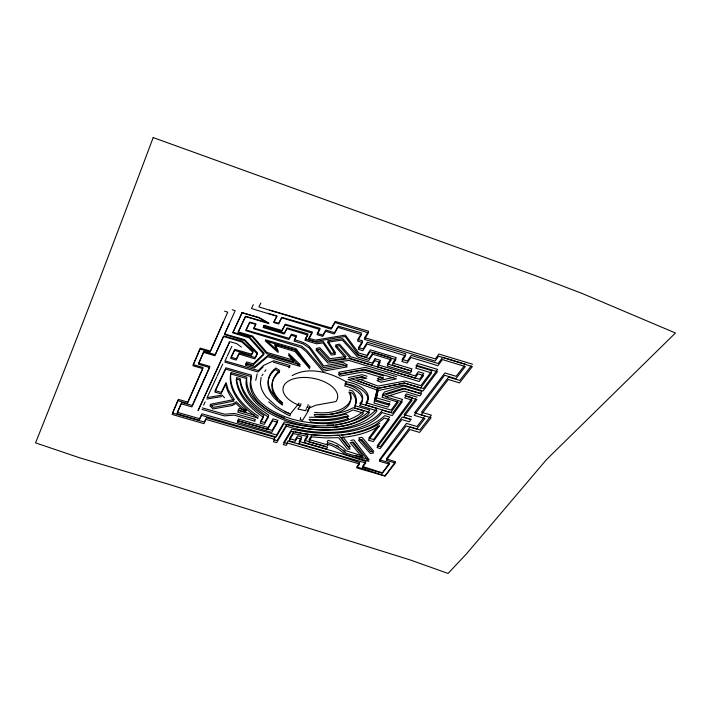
<?xml version="1.0" encoding="UTF-8"?>
<svg xmlns="http://www.w3.org/2000/svg" width="711" height="711" viewBox="0 0 711 711"><rect width="100%" height="100%" fill="white"/><g stroke="black" fill="none" stroke-linecap="round" stroke-linejoin="round"><path stroke-width="1.07" d="M255.738 380.349L257.178 373.95M307.614 407.403L308.13 404.568M300.602 417.561L300.229 419.57L302.61 420.272L308.352 410.878L309.889 405.945L307.294 411.225M300.957 403.67L300.602 405.572L298.656 405.066L299.011 403.173M261.088 377.461L260.413 383.273L260.946 386.686A59.68 32.066 9.7 0 0 266.19 396.862L276.339 406.221A59.68 32.066 9.7 0 0 290.355 413.953L289.99 415.891L284.96 413.5L275.975 408.034L268.714 401.848M306.876 407.625L307.036 406.985M306.459 408.647L305.623 410.674L297.838 409.029L300.602 405.572M223.547 321.594L210.376 351.056L200.28 348.141L193.205 364.645L203.088 367.507L187.775 402.088L178.319 399.395L172.471 413.055L204.324 422.05L206.341 417.819L275.175 437.363L273.788 439.718L277.05 440.642L286.791 424.227C312.769 431.559 341.84 433.47 367.045 422.334A77.463 41.638 10 0 0 382.376 410.203L392.579 413.18L402.613 399.466L389.166 395.52M229.413 323.363L224.587 333.992L244.593 339.609L257.542 352.852L255.178 357.526L239.287 352.94L236.443 358.806L231.022 357.233L234.781 349.377L251.658 354.185L253.187 351.11L242.247 341.156L223.698 335.947L215.175 354.665L203.826 351.385L198.698 363.17L209.878 366.414L192.254 405.483L181.616 402.462L177.315 412.362L199.578 418.663L201.871 413.784L276.561 434.99L284.32 421.819C314.52 429.755 353.82 433.132 377.337 408.514L359.837 403.421A22.396 11.998 9.1 0 0 362.672 398.364L362.566 396.471A22.396 11.998 9.1 0 0 344.977 383.94L346.186 381.789C330.464 372.617 309.063 365.916 292.105 375.666M229.466 342.364L198.058 410.611L229.635 341.635L236.71 343.609L241.411 347.084M203.595 405.172L205.159 401.813M217.219 375.968L222.747 364.103M216.757 376.954L207.114 397.618L221.956 395.094L224.525 397.769M226.862 356.958L225.023 360.886L258.306 370.547L263.434 365.472L273.664 360.779L290.115 365.543L288.853 367.818M253.312 304.619L251.49 308.512L276.89 316.306L273.779 322.492L278.57 323.958L281.716 317.79L319.914 329.513L317.035 334.623L322.705 336.365L325.62 331.273L334.214 333.912L338.036 327.38L361.526 334.614L357.526 341.067L362.45 342.578L358.246 349.288L362.841 350.692L367.08 344L405.625 355.829L401.768 361.41L407.083 363.037L410.967 357.473L437.878 365.73L442.464 359.553L465.278 366.574L455.849 378.696L444.624 375.266L414.184 415.322L424.876 418.512L416.655 429.08L406.114 425.951L379.319 461.208L389.379 464.141L382.296 473.242L362.397 467.474L365.721 462.994L298.709 443.54L301.428 439.185L297.242 437.967L294.541 442.331L289.066 440.74L293.412 433.612L307.961 436.385L304.095 442.491L326.438 448.988L327.54 447.335L308.574 441.815L311.729 436.874L325.602 437.94L338.596 437.647L347.555 449.263L350.052 448.997L341.218 437.496A85.364 46.073 10.4 0 0 379.478 425.782L368.422 440.189L373.239 441.602L389.361 419.517L384.402 418.041L376.19 424.325A86.422 46.784 10.5 0 1 291.306 431.301L283.289 444.571L286.222 445.415L287.635 443.086L359.57 463.945L356.7 467.856L385.033 476.05L395.307 462.968L386.171 460.301L409.838 429.533L419.57 432.421L431.079 417.766L421.17 414.797L448.33 379.47L459.502 382.891L472.326 366.592L438.643 356.202L435.061 361.081L364.361 339.343L368.422 332.855L335.032 322.545L331.219 329.149L258.946 306.921L260.813 303.01M231.893 346.301L227.316 355.98M254.734 420.592L255.391 419.392L234.577 413.455L224.649 414.237L202.333 407.892M293.803 431.524L289.466 438.643L294.941 440.198L297.633 435.834L301.82 437.016L299.1 441.415L341.147 453.538L365.934 461.537L362.548 466.469L382.358 472.842L389.557 462.888L379.523 459.777L395.903 437.238L406.443 423.409L416.975 426.529L423.907 417.633M361.206 333.966L357.793 339.467L362.717 340.898L358.522 347.572L363.125 348.923L367.356 342.258L405.901 353.829L402.053 359.384L407.359 360.975L411.242 355.438L438.145 363.517L442.722 357.357L463.012 363.472M307.783 435.105L304.486 440.34L325.762 446.384M312.12 434.67L308.974 439.594L327.94 444.979L327.3 445.93M327.149 441.735L328.091 440.331L332.792 441.735A34.039 16.851 9.5 0 1 339.378 445.095L340.533 445.841A34.039 16.851 9.5 0 1 343.626 448.188L346.097 450.747L363.143 456.24L352.069 442.118M261.852 375.79L263.026 374.066M264.768 371.489L265.941 369.764M391.05 358.664L387.442 363.979L410.603 370.875L412.025 368.885L392.588 363.081L396.303 357.66L370.36 349.892L366.814 355.393L358.806 353.012L345.404 335.094L315.204 340.116L308.778 338.232L312.325 331.948L285.262 324.189L281.938 330.482L264.092 325.265L263.319 326.811L284.391 332.97L287.102 327.895L308.059 333.912L305.206 338.996L316.795 342.382L323.301 341.529L331.566 353.394L335.61 352.878L327.771 340.791L342.649 338.649L357.74 355.127L369.133 358.522L373.133 352.372L390.597 357.597M389.166 403.35L388.117 404.817L374.341 400.791L377.568 387.993L351.438 378.67M397.36 401.528L391.139 410.096L365.969 402.755L368.156 398.987L368.342 396.907A24.21 12.994 9 0 0 346.186 381.789M388.668 418.512L373.551 439.531L368.725 438.145L377.914 425.853M389.299 417.659L389.708 417.099L384.749 415.659C375.861 423.809 364.45 428.377 352.798 430.848A86.333 46.473 10 0 1 307.419 432.084L291.697 429.24L283.68 442.518L286.613 443.344L288.035 440.998L339.44 455.982L359.775 462.585L356.851 466.887L385.042 475.97L395.476 461.723L386.384 458.808L410.176 426.938L411.909 427.444M411.465 399.084L377.265 445.637L380.447 446.712L402.204 417.099L409.643 419.259M412.113 398.196L412.451 397.751M415.908 398.818L404.061 414.62L411.527 416.788M414.504 412.824L444.89 372.946L456.115 376.306L464.203 365.925M425.018 416.175L415.5 413.109M471.18 365.969L459.768 380.438L448.597 377.106L421.481 412.273L431.39 415.171L419.881 429.924L412.78 427.693M298.407 403.937L290.355 413.953L284.427 411.571M263.132 366.912L257.995 372.013L224.747 362.086M379.834 423.365C368.44 430.759 354.949 433.861 341.6 435.159M309.525 407.91L315.755 405.252L335.947 401.546A27.685 14.913 10.4 0 0 320.67 380.287A27.685 14.913 10.4 0 0 285.289 383.638A27.685 14.913 10.4 0 0 298.656 405.066M380.927 377.061L377.328 378.581L381.256 380.181L393.565 377.372M386.064 394.605L404.426 388.873L420.228 393.539L421.845 391.388L403.715 386.029L384.402 392.01L382.278 395.049L387.424 396.551M396.871 384.393L378.359 388.49L376.386 397.849L390.215 401.893M398.88 383.949L400.888 383.505M402.906 383.06L403.884 382.838L423.338 388.597L437.692 369.427L417.792 363.463L415.988 365.969L431.941 370.742L420.85 385.664L405.19 381.025L378.048 386.073L359.802 379.381M348.354 377.568L362.006 374.715L367.063 376.208M356.7 378.243L363.01 376.999M335.894 424.751C347.972 422.814 361.801 420.05 369.827 410.034L354.7 405.643A36.377 19.41 9.6 0 0 355.58 396.045L355.065 394.783A36.377 19.41 9.6 0 0 352.674 391.023L349.234 390.01M346.417 365.267L323.123 369.516L306.717 350.292L301.535 346.061L245.988 329.993L249.783 322.127L255.924 323.869L253.854 328.091L289.164 338.347L291.421 334.197L296.549 335.699L294.265 339.84C300.309 341.218 307.116 343.164 310.911 348.443L323.745 365.978L343.04 362.414L347.475 365.072M206.777 399.049L221.619 396.578M372.742 451.458L370.564 451.734L358.797 437.763L362.095 437.336L373.835 451.325M327.176 425.062L333.717 424.822M315.648 414.371L319.248 414.549A56.4 30.484 10 0 0 348.266 410.131L353.269 407.759L363.97 410.869C344.533 427.258 316.324 425.214 293.154 419.437C273.602 413.598 246.317 399.751 251.356 375.15L225.947 367.791L215.149 390.632L221.334 392.41L226.045 382.625L228.249 389.921L234.346 399.484L210.207 404.319L213.264 407.385L232.604 403.946L236.399 401.795L238.647 404.061A79.045 42.34 10.1 0 0 246.486 410.54L239.136 408.434L238.087 410.469L254.422 415.135M309.347 417.277L328.615 417.259A69.394 37.63 10.2 0 0 345.919 414.015L348.71 416.282A59.44 31.942 10 0 1 337.672 419.294L334.659 419.783A59.44 31.942 10 0 1 321.887 420.654L311.853 420.157M314.573 412.416L320.252 412.824A37.523 20.086 9.8 0 0 344.035 407.634L347.057 405.306A37.523 20.086 9.8 0 0 351.101 396.578L350.63 393.316M313.098 434.776L325.994 435.674L338.978 435.319L347.937 446.855L350.425 446.65L342.933 436.874M303.544 433.461L308.352 434.208M295.332 431.835L301.802 433.186M255.018 421.205L234.203 415.135L224.276 415.873L201.977 409.376M361.775 333.041L338.249 326.171L334.437 332.659L325.834 330.082L322.936 335.077L317.266 333.379L320.128 328.366L281.805 317.355L278.703 323.327L273.895 321.914L276.961 315.933L267.869 313.258M269.727 310.067L331.424 327.993L335.228 321.434L368.68 331.255L364.627 337.681L435.319 358.913L438.9 354.051L472.575 364.21M417.161 397.138L406.239 393.921L405.039 395.574L411.713 397.538M396.64 376.67L365.338 367.383L338.658 372.253L340.329 374.226L363.632 369.996L383.629 375.915M273.38 362.157L289.804 367.098M464.025 363.783L465.527 364.228M232.195 309.765L235.181 310.68L224.472 334.481L244.397 340.507L257.284 354.069L254.894 358.824L239.038 354.06L236.159 360.068L230.746 358.451L234.559 350.354L251.392 355.411L252.929 352.3L242.051 342.044L223.583 336.463L214.918 355.731L203.595 352.345L198.44 364.228L209.603 367.543L191.908 406.905L181.287 403.812L176.968 413.775L199.213 420.219L201.506 415.313L276.17 436.989L283.938 423.783A76.148 41.238 10.5 0 0 376.999 410.807L359.499 405.59A22.414 12.087 9.5 0 0 344.648 385.895L345.866 383.736A24.227 13.082 9.4 0 1 365.632 404.95L390.801 412.46L398.276 402.15L381.949 397.253L384.082 394.205L403.413 388.259L421.543 393.743L419.934 395.911L404.115 391.13L385.744 396.827L402.293 401.804L392.241 415.58L382.038 412.531A77.543 41.922 10.4 0 1 286.409 426.227L276.659 442.642L273.397 441.7L274.784 439.354L205.977 419.401L203.95 423.649L172.124 414.442L177.99 400.711L187.437 403.466L202.822 368.627L192.948 365.703L200.058 349.048L210.136 352.061L227.751 312.156L224.587 311.187M355.616 455.351L369.107 459.688L353.776 439.833L350.772 440.456M284.738 417.917C267.247 411.598 244.877 398.533 246.788 377.097L230.924 372.493C229.92 379.043 231.439 385.735 234.39 391.592A92.759 49.912 9.6 0 0 258.502 416.299M279.85 400.977L282.756 403.164A53.823 28.911 9.5 0 1 275.477 394.898L273.948 392.01A53.823 28.911 9.5 0 1 277.254 372.786L279.725 370.52L275.779 367.987L273.068 370.431A52.036 28.013 9.7 0 0 273.3 394.534L277.548 398.987M343.52 450.223L344.008 450.694M344.417 451.103L345.244 452.018M303.099 359.099L295.287 350.096L274.917 344.195L278.33 351.163L265.443 339.814L296.06 348.692L310.023 367.134L304.486 360.708M336.934 445.664A40.118 19.757 9.6 0 1 338.16 446.384M251.045 376.617L250.885 379.603A60.266 32.466 10.4 0 0 292.39 421.321A60.266 32.466 10.4 0 0 363.623 413.118L352.923 409.936A56.453 30.689 10.4 0 1 315.275 416.433L314.209 414.451A37.559 20.219 10.3 0 0 348.897 392.037L352.336 393.067A36.412 19.544 10.1 0 1 354.354 407.803L369.48 412.309L367.863 414.629A65.261 35.212 10.4 0 1 291.714 422.565A65.261 35.212 10.4 0 1 246.477 378.554L230.622 373.844A92.839 50.25 10.1 0 0 258.12 418.104L237.723 412.14L238.772 410.096L246.122 412.247A79.108 42.616 10.6 0 1 236.052 403.395L232.248 405.537L212.909 408.923L209.861 405.812L233.999 401.048A79.108 42.616 10.6 0 1 225.725 384.029L220.997 393.867L214.82 392.054L225.654 369.062L251.045 376.617M378.039 390.632L376.057 400.053L389.886 404.195L387.788 407.127L374.013 403.004L377.248 390.126L348.035 379.487L361.695 376.679L366.752 378.199L356.38 380.207L377.728 388.197L404.888 383.229L420.557 387.975L431.666 372.982L415.713 368.111L417.508 365.587L437.425 371.684L423.036 390.943L403.581 385.051L378.039 390.632M153.185 137.57C114.853 239.66 76.139 341.635 35.55 442.855L79.828 457.866L168.143 484.129L410.3 559.975L448.046 573.43L466.452 553.905L546.492 459.599L675.45 332.997L582.033 293.421L535.738 275.761L153.185 137.57M242.069 312.698L232.808 332.855L249.285 337.849L263.932 354.531L252.947 365.241L246.441 363.294L245.482 365.223L254.44 367.907L267.736 356.682L300.024 366.405L288.444 355.029L293.581 361.819L266.669 353.705L252.361 336.925L238.043 332.579L245.517 316.511L268.758 323.612L258.928 317.853L242.069 312.698L232.941 332.295L249.481 336.952L264.19 353.287L253.267 363.828L246.735 361.943L245.784 363.863L254.742 366.485L268.003 355.402L300.335 364.796L288.719 353.616L293.874 360.29L266.927 352.478L252.565 336.01L238.185 331.957L245.562 316.333L268.882 323.016L259 317.506L242.069 312.68M249.685 322.563L245.837 330.677L301.26 347.51L306.423 351.821L322.812 371.258L347.172 366.903L342.738 364.201L323.443 367.703L309.169 347.963L302.957 343.786L294.025 341.067L296.327 336.792L291.208 335.236L288.933 339.52L253.694 328.802L255.8 324.429L249.685 322.563M263.95 325.931L263.159 327.531L284.196 333.948L286.942 328.695L307.827 335.085L304.957 340.276L316.528 343.804L323.043 342.933L331.273 355.038L335.325 354.513L327.522 342.187L342.409 340.062L357.446 356.922L368.84 360.388L372.848 354.22L391.29 359.855L387.148 365.969L410.318 373.035L411.74 371.026L392.303 365.099L396.018 359.65L370.075 351.705L366.52 357.233L358.522 354.789L345.164 336.49L314.946 341.493L308.538 339.538L312.102 333.121L285.129 324.865L281.76 331.362L263.95 325.931M238.123 420.85L237.323 422.378L271.709 432.386L277.557 422.254L272.597 420.796L267.665 429.453L238.123 420.85M238.496 419.117L237.705 420.636L272.1 430.404L277.939 420.325L272.971 418.903L268.056 427.515L238.496 419.117M263.417 417.304L260.155 423.187L264.27 424.387L268.429 416.984A85.747 46.491 10 0 1 239.954 380.083L236.248 378.99A93.008 50.437 9.9 0 0 263.417 417.304M263.79 415.482L260.537 421.33L264.652 422.503L268.802 415.135L260.901 409.812A85.667 46.179 9.5 0 1 246.219 394.801L244.282 391.61A85.667 46.179 9.5 0 1 240.265 378.643L236.567 377.568A92.919 50.09 9.4 0 0 240.194 390.908L242.024 394.205A92.919 50.09 9.4 0 0 259.826 412.718L263.79 415.482M374.759 360.681L371.906 365.027L350.487 358.513L339.2 345.599L335.334 346.444L345.733 358.273L329.628 360.397L319.417 349.208L315.977 349.981L328.002 363.099L348.932 360.433L419.232 381.496L423.569 375.568L418.032 373.879L414.957 378.128L377.328 366.68L380.216 362.343L374.759 360.681M375.044 358.779L372.2 363.108L350.772 356.78L339.458 344.133L335.592 344.959L346.017 356.558L329.922 358.7L319.692 347.688L316.262 348.443L328.304 361.392L349.225 358.673L419.517 379.239L423.854 373.337L418.317 371.684L415.242 375.915L377.63 364.725L380.501 360.406L375.044 358.779M327.691 442.651L326.758 444.055L331.193 445.353A40.216 19.917 10.1 0 1 344.871 454.347L368.858 461.323L353.411 442.189L350.159 442.598L362.859 458.133L345.715 453.147A34.075 16.966 10 0 0 332.401 444.091L327.691 442.651M405.928 396.231L404.728 397.884L412.14 400.124L376.99 447.521L380.172 448.605L401.875 419.57L409.314 421.783L411.198 419.303L403.732 417.081L416.859 399.529L405.928 396.231M383.318 377.985L377.026 380.643L380.945 382.278L396.347 378.803L365.036 369.302L338.347 374.093L340.009 376.083L363.33 371.933L383.318 377.985M361.757 439.522L358.451 440.029L370.307 453.502L373.586 453.023L361.757 439.522M295.785 350.114L265.221 340.853L278.072 352.452L274.677 345.377L295.003 351.536L309.712 368.805L295.785 350.114M279.414 372.066L275.468 369.489A52.081 28.2 10.1 0 0 282.4 404.986A53.876 29.107 10 0 1 279.414 372.066M348.346 418.503L345.564 416.202A69.456 37.887 10.6 0 1 308.974 419.33L311.48 422.245A59.502 32.155 10.4 0 0 348.346 418.503"/></g></svg>
